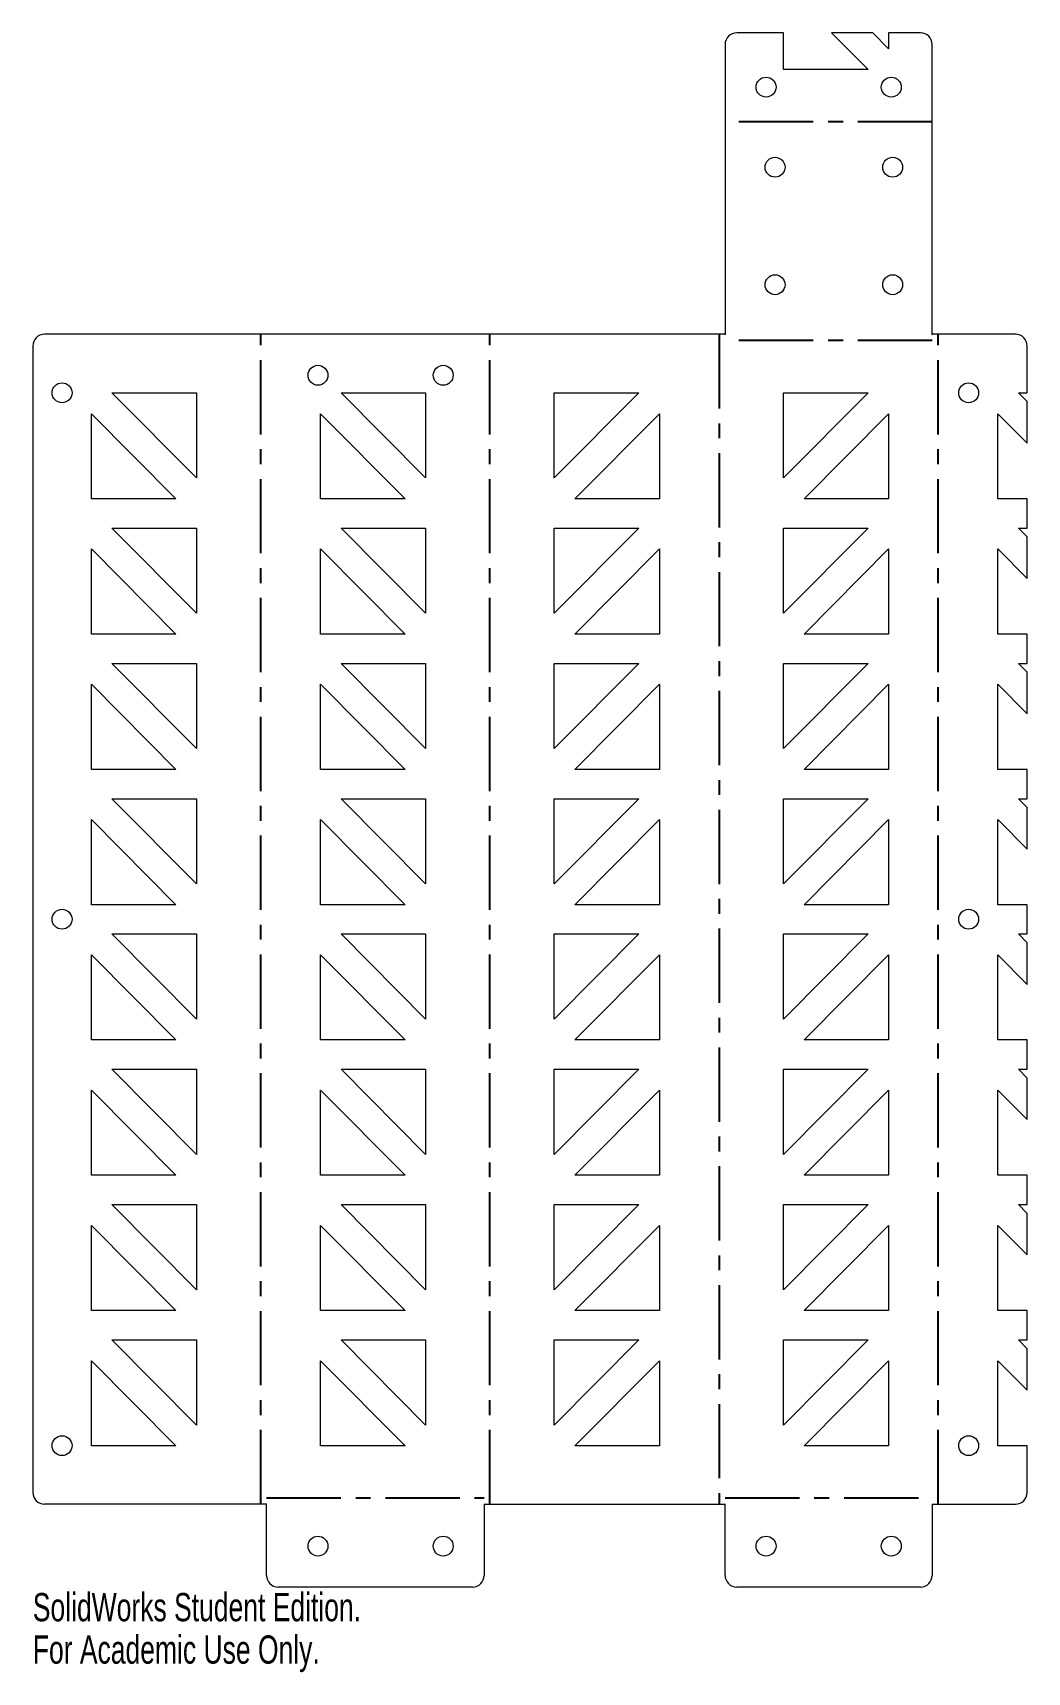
# Model space of a CAD drawing. Header units: millimetres. Extents: x 0 to 170, y -29 to 252.
import ezdxf

# ---------------------------------------------------------------- set-up
doc = ezdxf.new("R2010")
doc.units = ezdxf.units.MM
doc.linetypes.add('CENTERX2', pattern=[20.32, 12.7, -2.54, 2.54, -2.54])
doc.styles.add('SLDTEXTSTYLE0', font='TXT', dxfattribs={"width": 0.7})

msp = doc.modelspace()

# ---------------------------------------------------------------- linework, layer by layer
at = {"color": 7, "linetype": 'Continuous', "lineweight": 15}
for p, q in [((118.28, 249.55), (118.28, 199.93)), ((128.28, 251.55), (120.28, 251.55)), ((128.28, 245.26), (128.28, 251.55)), ((136.48, 251.55), (142.72, 245.26)), ((143.52, 251.55), (136.48, 251.55)), ((146.22, 248.83), (143.52, 251.55)), ((146.22, 251.55), (146.22, 248.83)), ((151.67, 251.55), (146.22, 251.55)), ((153.67, 199.93), (153.67, 249.55)), ((142.72, 245.26), (128.28, 245.26)), ((118.28, 200), (2, 200)), ((167.89, 200), (153.67, 200)), ((0, 198), (0, 2)), ((169.89, 190), (169.89, 198)), ((13.5, 190), (27.95, 190)), ((27.95, 175.44), (13.5, 190)), ((27.95, 190), (27.95, 175.44)), ((52.67, 190), (67.12, 190)), ((67.12, 175.44), (52.67, 190)), ((67.12, 190), (67.12, 175.44)), ((89.1, 175.44), (89.1, 190)), ((103.55, 190), (89.1, 175.44)), ((89.1, 190), (103.55, 190)), ((128.28, 190), (142.72, 190)), ((128.28, 175.44), (128.28, 190)), ((142.72, 190), (128.28, 175.44)), ((168.4, 190), (169.89, 190)), ((169.89, 188.49), (168.4, 190)), ((169.89, 181.39), (169.89, 188.49)), ((10, 186.43), (24.45, 171.88)), ((10, 171.88), (10, 186.43)), ((49.17, 186.43), (63.62, 171.88)), ((49.17, 171.88), (49.17, 186.43)), ((92.61, 171.88), (107.05, 186.43)), ((107.05, 186.43), (107.05, 171.88)), ((131.78, 171.88), (146.22, 186.43)), ((146.22, 186.43), (146.22, 171.88)), ((164.89, 186.43), (169.89, 181.39)), ((164.89, 171.88), (164.89, 186.43)), ((24.45, 171.88), (10, 171.88)), ((63.62, 171.88), (49.17, 171.88)), ((107.05, 171.88), (92.61, 171.88)), ((146.22, 171.88), (131.78, 171.88)), ((169.89, 171.88), (164.89, 171.88)), ((169.89, 166.87), (169.89, 171.88)), ((13.5, 166.87), (27.95, 166.87)), ((27.95, 152.31), (13.5, 166.87)), ((27.95, 166.87), (27.95, 152.31)), ((52.67, 166.87), (67.12, 166.87)), ((67.12, 152.31), (52.67, 166.87)), ((67.12, 166.87), (67.12, 152.31)), ((89.1, 166.87), (103.55, 166.87)), ((89.1, 152.31), (89.1, 166.87)), ((103.55, 166.87), (89.1, 152.31)), ((128.28, 152.31), (128.28, 166.87)), ((142.72, 166.87), (128.28, 152.31)), ((128.28, 166.87), (142.72, 166.87)), ((168.4, 166.87), (169.89, 166.87)), ((169.89, 165.36), (168.4, 166.87)), ((10, 163.3), (24.45, 148.75)), ((10, 148.75), (10, 163.3)), ((49.17, 163.3), (63.62, 148.75)), ((49.17, 148.75), (49.17, 163.3)), ((92.61, 148.75), (107.05, 163.3)), ((107.05, 163.3), (107.05, 148.75)), ((131.78, 148.75), (146.22, 163.3)), ((146.22, 163.3), (146.22, 148.75)), ((164.89, 163.3), (169.89, 158.26)), ((164.89, 148.75), (164.89, 163.3)), ((169.89, 158.26), (169.89, 165.36)), ((24.45, 148.75), (10, 148.75)), ((63.62, 148.75), (49.17, 148.75)), ((107.05, 148.75), (92.61, 148.75)), ((146.22, 148.75), (131.78, 148.75)), ((169.89, 148.75), (164.89, 148.75)), ((169.89, 143.74), (169.89, 148.75)), ((13.5, 143.74), (27.95, 143.74)), ((27.95, 129.18), (13.5, 143.74)), ((27.95, 143.74), (27.95, 129.18)), ((52.67, 143.74), (67.12, 143.74)), ((67.12, 129.18), (52.67, 143.74)), ((67.12, 143.74), (67.12, 129.18)), ((89.1, 143.74), (103.55, 143.74)), ((89.1, 129.18), (89.1, 143.74)), ((103.55, 143.74), (89.1, 129.18)), ((128.28, 129.18), (128.28, 143.74)), ((142.72, 143.74), (128.28, 129.18)), ((128.28, 143.74), (142.72, 143.74)), ((168.4, 143.74), (169.89, 143.74)), ((169.89, 142.23), (168.4, 143.74)), ((10, 140.17), (24.45, 125.61)), ((10, 125.61), (10, 140.17)), ((49.17, 140.17), (63.62, 125.61)), ((49.17, 125.61), (49.17, 140.17)), ((92.61, 125.61), (107.05, 140.17)), ((107.05, 140.17), (107.05, 125.61)), ((131.78, 125.61), (146.22, 140.17)), ((146.22, 140.17), (146.22, 125.61)), ((164.89, 140.17), (169.89, 135.13)), ((164.89, 125.61), (164.89, 140.17)), ((169.89, 135.13), (169.89, 142.23)), ((24.45, 125.61), (10, 125.61)), ((63.62, 125.61), (49.17, 125.61)), ((107.05, 125.61), (92.61, 125.61)), ((146.22, 125.61), (131.78, 125.61)), ((169.89, 125.61), (164.89, 125.61)), ((169.89, 120.61), (169.89, 125.61)), ((13.5, 120.61), (27.95, 120.61)), ((27.95, 106.05), (13.5, 120.61)), ((27.95, 120.61), (27.95, 106.05)), ((52.67, 120.61), (67.12, 120.61)), ((67.12, 106.05), (52.67, 120.61)), ((67.12, 120.61), (67.12, 106.05)), ((89.1, 120.61), (103.55, 120.61)), ((89.1, 106.05), (89.1, 120.61)), ((103.55, 120.61), (89.1, 106.05)), ((128.28, 106.05), (128.28, 120.61)), ((142.72, 120.61), (128.28, 106.05)), ((128.28, 120.61), (142.72, 120.61)), ((168.4, 120.61), (169.89, 120.61)), ((169.89, 119.1), (168.4, 120.61)), ((169.89, 112), (169.89, 119.1)), ((10, 117.04), (24.45, 102.48)), ((10, 102.48), (10, 117.04)), ((49.17, 117.04), (63.62, 102.48)), ((49.17, 102.48), (49.17, 117.04)), ((92.61, 102.48), (107.05, 117.04)), ((107.05, 117.04), (107.05, 102.48)), ((131.78, 102.48), (146.22, 117.04)), ((146.22, 117.04), (146.22, 102.48)), ((164.89, 117.04), (169.89, 112)), ((164.89, 102.48), (164.89, 117.04)), ((24.45, 102.48), (10, 102.48)), ((63.62, 102.48), (49.17, 102.48)), ((107.05, 102.48), (92.61, 102.48)), ((146.22, 102.48), (131.78, 102.48)), ((169.89, 102.48), (164.89, 102.48)), ((169.89, 97.48), (169.89, 102.48)), ((13.5, 97.48), (27.95, 97.48)), ((27.95, 82.92), (13.5, 97.48)), ((27.95, 97.48), (27.95, 82.92)), ((52.67, 97.48), (67.12, 97.48)), ((67.12, 82.92), (52.67, 97.48)), ((67.12, 97.48), (67.12, 82.92)), ((89.1, 97.48), (103.55, 97.48)), ((89.1, 82.92), (89.1, 97.48)), ((103.55, 97.48), (89.1, 82.92)), ((128.28, 82.92), (128.28, 97.48)), ((142.72, 97.48), (128.28, 82.92)), ((128.28, 97.48), (142.72, 97.48)), ((168.4, 97.48), (169.89, 97.48)), ((169.89, 95.97), (168.4, 97.48)), ((169.89, 88.87), (169.89, 95.97)), ((10, 93.91), (24.45, 79.36)), ((10, 79.36), (10, 93.91)), ((49.17, 93.91), (63.62, 79.36)), ((49.17, 79.36), (49.17, 93.91)), ((92.61, 79.36), (107.05, 93.91)), ((107.05, 93.91), (107.05, 79.36)), ((131.78, 79.36), (146.22, 93.91)), ((146.22, 93.91), (146.22, 79.36)), ((164.89, 93.91), (169.89, 88.87)), ((164.89, 79.36), (164.89, 93.91)), ((24.45, 79.36), (10, 79.36)), ((63.62, 79.36), (49.17, 79.36)), ((107.05, 79.36), (92.61, 79.36)), ((146.22, 79.36), (131.78, 79.36)), ((169.89, 79.36), (164.89, 79.36)), ((169.89, 74.35), (169.89, 79.36)), ((13.5, 74.35), (27.95, 74.35)), ((27.95, 59.79), (13.5, 74.35)), ((27.95, 74.35), (27.95, 59.79)), ((52.67, 74.35), (67.12, 74.35)), ((67.12, 59.79), (52.67, 74.35)), ((67.12, 74.35), (67.12, 59.79)), ((89.1, 74.35), (103.55, 74.35)), ((89.1, 59.79), (89.1, 74.35)), ((103.55, 74.35), (89.1, 59.79)), ((128.28, 59.79), (128.28, 74.35)), ((142.72, 74.35), (128.28, 59.79)), ((128.28, 74.35), (142.72, 74.35)), ((168.4, 74.35), (169.89, 74.35)), ((169.89, 72.84), (168.4, 74.35)), ((10, 70.78), (24.45, 56.23)), ((10, 56.23), (10, 70.78)), ((49.17, 70.78), (63.62, 56.23)), ((49.17, 56.23), (49.17, 70.78)), ((92.61, 56.23), (107.05, 70.78)), ((107.05, 70.78), (107.05, 56.23)), ((131.78, 56.23), (146.22, 70.78)), ((146.22, 70.78), (146.22, 56.23)), ((164.89, 70.78), (169.89, 65.74)), ((164.89, 56.23), (164.89, 70.78)), ((169.89, 65.74), (169.89, 72.84)), ((24.45, 56.23), (10, 56.23)), ((63.62, 56.23), (49.17, 56.23)), ((107.05, 56.23), (92.61, 56.23)), ((146.22, 56.23), (131.78, 56.23)), ((169.89, 56.23), (164.89, 56.23)), ((169.89, 51.22), (169.89, 56.23)), ((13.5, 51.22), (27.95, 51.22)), ((27.95, 36.66), (13.5, 51.22)), ((27.95, 51.22), (27.95, 36.66)), ((52.67, 51.22), (67.12, 51.22)), ((67.12, 36.66), (52.67, 51.22)), ((67.12, 51.22), (67.12, 36.66)), ((89.1, 51.22), (103.55, 51.22)), ((89.1, 36.66), (89.1, 51.22)), ((103.55, 51.22), (89.1, 36.66)), ((128.28, 36.66), (128.28, 51.22)), ((142.72, 51.22), (128.28, 36.66)), ((128.28, 51.22), (142.72, 51.22)), ((168.4, 51.22), (169.89, 51.22)), ((169.89, 49.71), (168.4, 51.22)), ((10, 47.65), (24.45, 33.09)), ((10, 33.09), (10, 47.65)), ((49.17, 47.65), (63.62, 33.09)), ((49.17, 33.09), (49.17, 47.65)), ((92.61, 33.09), (107.05, 47.65)), ((107.05, 47.65), (107.05, 33.09)), ((131.78, 33.09), (146.22, 47.65)), ((146.22, 47.65), (146.22, 33.09)), ((164.89, 47.65), (169.89, 42.61)), ((164.89, 33.09), (164.89, 47.65)), ((169.89, 42.61), (169.89, 49.71)), ((24.45, 33.09), (10, 33.09)), ((63.62, 33.09), (49.17, 33.09)), ((107.05, 33.09), (92.61, 33.09)), ((146.22, 33.09), (131.78, 33.09)), ((169.89, 33.09), (164.89, 33.09)), ((169.89, 28.09), (169.89, 33.09)), ((13.5, 28.09), (27.95, 28.09)), ((27.95, 13.53), (13.5, 28.09)), ((27.95, 28.09), (27.95, 13.53)), ((52.67, 28.09), (67.12, 28.09)), ((67.12, 13.53), (52.67, 28.09)), ((67.12, 28.09), (67.12, 13.53)), ((89.1, 28.09), (103.55, 28.09)), ((89.1, 13.53), (89.1, 28.09)), ((103.55, 28.09), (89.1, 13.53)), ((128.28, 13.53), (128.28, 28.09)), ((142.72, 28.09), (128.28, 13.53)), ((128.28, 28.09), (142.72, 28.09)), ((168.4, 28.09), (169.89, 28.09)), ((169.89, 26.58), (168.4, 28.09)), ((169.89, 19.48), (169.89, 26.58)), ((10, 24.52), (24.45, 9.96)), ((10, 9.96), (10, 24.52)), ((49.17, 24.52), (63.62, 9.96)), ((49.17, 9.96), (49.17, 24.52)), ((92.61, 9.96), (107.05, 24.52)), ((107.05, 24.52), (107.05, 9.96)), ((131.78, 9.96), (146.22, 24.52)), ((146.22, 24.52), (146.22, 9.96)), ((164.89, 24.52), (169.89, 19.48)), ((164.89, 9.96), (164.89, 24.52)), ((24.45, 9.96), (10, 9.96)), ((63.62, 9.96), (49.17, 9.96)), ((107.05, 9.96), (92.61, 9.96)), ((146.22, 9.96), (131.78, 9.96)), ((169.89, 9.96), (164.89, 9.96)), ((169.89, 2), (169.89, 9.96)), ((39.93, 0), (2, 0)), ((39.93, -12.17), (39.93, 0.07)), ((77.12, 0.07), (77.12, -12.17)), ((77.12, 0), (118.28, 0)), ((118.28, -12.17), (118.28, 0.07)), ((153.67, 0.07), (153.67, -12.17)), ((153.67, 0), (167.89, 0)), ((75.12, -14.17), (41.93, -14.17)), ((151.67, -14.17), (120.28, -14.17))]:
    msp.add_line(p, q, dxfattribs=at)
at = {"color": 7, "linetype": 'CENTERX2'}
for p, q in [((153.67, 236.32), (118.28, 236.32)), ((38.94, 0), (38.94, 200)), ((78.11, 0), (78.11, 200)), ((117.28, 200), (117.28, 0)), ((154.66, 0), (154.66, 200)), ((153.67, 198.94), (118.28, 198.94)), ((39.93, 1.06), (77.12, 1.06)), ((118.28, 1.06), (153.67, 1.06))]:
    msp.add_line(p, q, dxfattribs=at)
at = {"color": 7, "linetype": 'Continuous', "lineweight": 15}
for centre in [(125.28, 242.26), (146.67, 242.26), (126.82, 228.57), (146.91, 228.57), (126.82, 208.48), (146.91, 208.48), (48.72, 193), (70.12, 193), (5, 190), (159.89, 190), (5, 100), (159.89, 100), (5, 10), (159.89, 10), (48.72, -7.17), (70.12, -7.17), (125.28, -7.17), (146.67, -7.17)]:
    msp.add_circle(centre, 1.7, dxfattribs=at)
for centre, start, end in [((120.28, 249.55), 90, 180), ((151.67, 249.55), 0, 90), ((2, 198), 90, 180), ((167.89, 198), 0, 90), ((2, 2), 180, 270), ((167.89, 2), 270, 0), ((41.93, -12.17), 180, 270), ((75.12, -12.17), 270, 0), ((120.28, -12.17), 180, 270), ((151.67, -12.17), 270, 0)]:
    msp.add_arc(centre, 2, start, end, dxfattribs=at)

# ---------------------------------------------------------------- texts
at = {"color": 7, "linetype": 'Continuous', "char_height": 4.8336, "attachment_point": 1, "style": 'SLDTEXTSTYLE0'}
for s, insert in [('SolidWorks Student Edition.', (0, -15.19)), ('For Academic Use Only.', (0, -22.44))]:
    msp.add_mtext(s, dxfattribs=dict(at, insert=insert))

doc.saveas('drawing.dxf')
